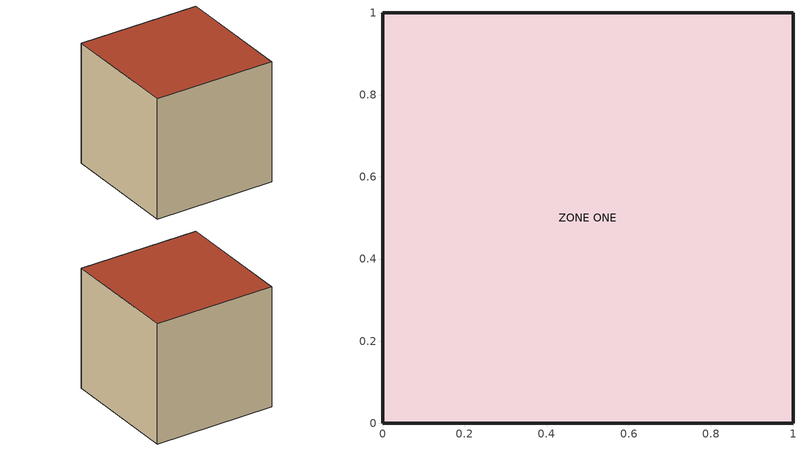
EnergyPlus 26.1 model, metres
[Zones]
ZONE ONE
 floor outside (Wall): 0,1 1,1 1,0 0,0 z0
 wall outside (Wall): 0,0 0,1 1,1 1,0 0,0 z0:1
 roof outside (Wall): 1,0 1,1 0,1 0,0 z1
[Building]
Rusted EnergyPlus IdealLoads Outdoor Air CO2 DCV Conformance: 0, Suburbs, 0.04, 0.4, FullExterior, 25, 6
[Site:Location]
Golden CO USA: 39.74, -105.18, -7, 1829
[Material]
Mass Layer: Rough, 0.1, 1.4, 2200, 900, 0.9, 0.7, 0.7
[Construction]
Wall: Mass Layer
[Zone]
ZONE ONE: 0, 0, 0, 0, 1, 1, 1, 1
[OtherEquipment]
Noon Plug Load: None, ZONE ONE, Internal Gain Schedule, EquipmentLevel, 500, , , 0, 0.2, 0
[People]
Design Occupants: ZONE ONE, People CO2 Occupancy Schedule, People, 5, , , 0.3, , Activity Schedule, 3.82E-8
[ZoneControl:ContaminantController]
ZONE ONE CO2 CONTROLLER: ZONE ONE, CO2 Control Availability, CO2 Setpoint Schedule
[ZoneControl:Thermostat]
ZONE ONE CONTROLS: ZONE ONE, Zone Control Type Schedule, ThermostatSetpoint:DualSetpoint, ZONE ONE SETPOINTS
[ThermostatSetpoint:DualSetpoint]
ZONE ONE SETPOINTS: Heating Setpoint, Cooling Setpoint
[Zone equipment]
ZONE ONE: ZONE ONE IDEAL LOADS
[DesignSpecification:OutdoorAir]
OUTDOOR AIR SPEC: Flow/Person, 0.01
[ZoneHVAC:IdealLoadsAirSystem]
ZONE ONE IDEAL LOADS: , ZONE ONE INLETS, , , 50, 13, 0.0156, 0.0077, NoLimit, , , NoLimit, , , , , ConstantSensibleHeatRatio, 0.7, None, OUTDOOR AIR SPEC, OUTDOOR AIR NODE, CO2Setpoint, NoEconomizer, None, 0.7, 0.65, , , DistrictHeatingWater, , DistrictCooling
[Schedule:Constant]
Zone Control Type Schedule: Control Type, 4
Heating Setpoint: Temperature, 21
Cooling Setpoint: Temperature, 24
Activity Schedule: 120
CO2 Control Availability: Fraction, 1
CO2 Setpoint Schedule: 600
[Schedule:Compact]
Internal Gain Schedule: Fraction, Through: 12/31, For: AllDays, Until: 06:00, 0, Until: 18:00, 1, Until: 24:00, 0
People CO2 Occupancy Schedule: Fraction, Through: 12/31, For: AllDays, Until: 06:00, 0, Until: 18:00, 1, Until: 24:00, 0.5
